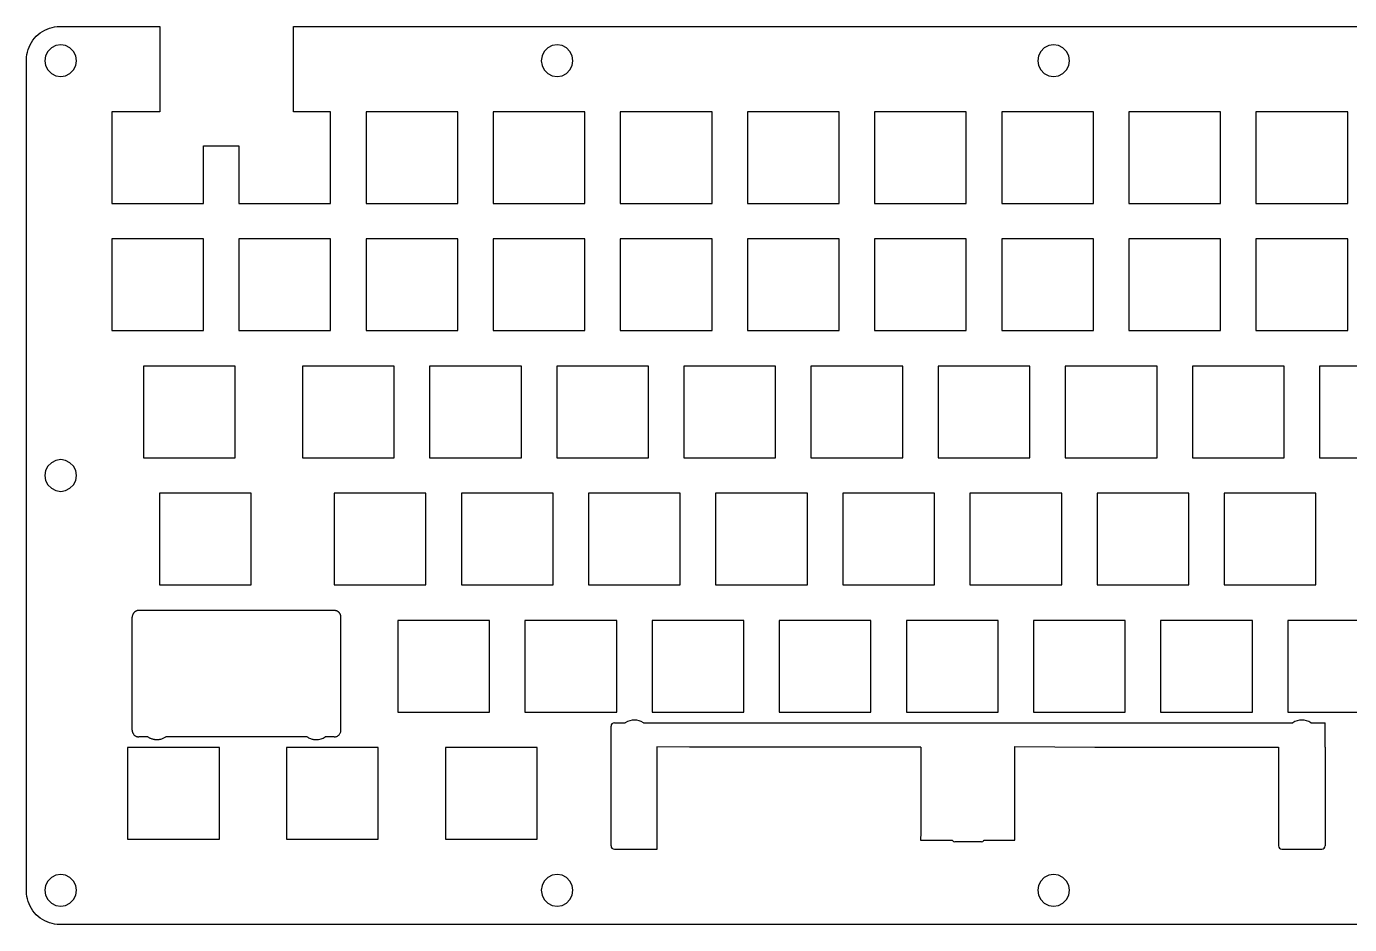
# Model space of a CAD drawing. Extents: x 3 to 385, y 7 to 142.
# Drawn here: x 3 to 201.2, y 7.2 to 141.8 of the extents above; entities that cross this region are included whole.
import ezdxf

# ---------------------------------------------------------------- set-up
doc = ezdxf.new("R2010")
doc.units = 0
doc.layers.add('Layer_1', color=7, linetype='CONTINUOUS')

msp = doc.modelspace()

# ---------------------------------------------------------------- linework, layer by layer
at = {"layer": 'Layer_1', "color": 7}
for points in [[(380.168479, 7.220867), (7.967479, 7.220867), (7.574479, 7.236867), (7.184479, 7.282867), (6.799479, 7.359867), (6.421479, 7.465867), (6.053479, 7.601867), (5.697479, 7.765867), (5.354479, 7.957867), (5.028479, 8.175867), (4.719479, 8.418867), (4.431479, 8.685867), (4.164479, 8.973867), (3.921479, 9.282867), (3.703479, 9.608867), (3.511479, 9.951867), (3.347479, 10.307867), (3.211479, 10.675867), (3.105479, 11.053867), (3.028479, 11.438867), (2.982479, 11.828867), (2.966479, 12.220867), (2.967479, 136.771867), (2.982479, 137.164867), (3.028479, 137.554867), (3.105479, 137.939867), (3.211479, 138.317867), (3.347479, 138.685867), (3.511479, 139.041867), (3.703479, 139.384867), (3.921479, 139.710867), (4.164479, 140.019867), (4.431479, 140.307867), (4.719479, 140.574867), (5.028479, 140.817867), (5.354479, 141.035867), (5.697479, 141.227867), (6.053479, 141.391867), (6.421479, 141.527867), (6.799479, 141.633867), (7.184479, 141.710867), (7.574479, 141.756867), (7.967479, 141.772867), (22.967479, 141.772867), (22.967479, 128.996867), (15.742479, 128.996867), (15.742479, 115.246867), (29.492479, 115.246867), (29.492479, 123.871867), (34.792479, 123.871867), (34.792479, 115.246867), (48.542479, 115.246867), (48.542479, 128.996867), (42.967479, 128.996867), (42.967479, 141.772867), (380.168479, 141.771867)], [(49.08723, 54.274224), (19.811242, 54.274224)], [(18.811222, 36.33423), (18.811222, 53.274231)], [(50.087222, 36.33423), (50.087222, 53.274231)], [(90.55223, 19.009954), (90.55223, 36.949948)], [(91.052213, 37.449958), (92.695752, 37.449958)], [(95.408683, 37.449958), (97.458198, 37.449958), (100.17113, 37.449958), (192.708254, 37.449958)], [(195.421186, 37.449958), (197.562001, 37.449958)], [(197.56473, 33.794949), (197.56473, 37.444889)], [(21.154769, 35.334211), (19.811242, 35.334211)], [(45.03077, 35.334211), (23.867701, 35.334211)], [(49.08723, 35.334211), (47.743702, 35.334211)], [(136.95848, 33.794969), (102.31473, 33.794969), (97.44277, 33.843569), (97.44277, 32.409159), (97.44277, 29.179159), (97.44277, 24.579159), (97.44277, 20.109159), (97.44277, 18.495989), (97.43112, 18.485289)], [(136.95848, 33.79495), (136.95848, 20.994938)], [(151.06777, 19.879159), (151.06777, 24.579159), (151.06777, 29.179159), (151.06777, 33.879159), (163.06468, 33.794959), (190.56473, 33.794959)], [(190.564732, 33.79495), (190.564732, 19.009954)], [(197.564734, 33.79495), (197.564734, 19.009954)], [(136.95848, 20.994939), (136.95048, 19.880739), (137.06777, 19.878739), (141.69323, 19.878739), (141.70493, 19.794939)], [(146.412069, 19.794946), (146.435829, 19.878729), (151.06781, 19.878729)], [(91.052213, 18.509944), (97.431121, 18.509944)], [(146.065651, 19.594948), (142.051286, 19.594948)], [(191.064715, 18.509944), (197.064724, 18.509944)]]:
    msp.add_lwpolyline(points, dxfattribs=at)
for points in [[(6.696479, 134.725867), (7.358479, 134.388867), (8.092479, 134.271867), (8.825479, 134.388867), (9.487479, 134.725867), (10.013479, 135.251867), (10.350479, 135.913867), (10.467479, 136.646867), (10.350479, 137.380867), (10.013479, 138.042867), (9.487479, 138.568867), (8.825479, 138.905867), (8.092479, 139.021867), (7.358479, 138.905867), (6.696479, 138.568867), (6.170479, 138.042867), (5.833479, 137.380867), (5.717479, 136.646867), (5.833479, 135.913867), (6.170479, 135.251867)], [(81.086479, 134.725867), (81.748479, 134.388867), (82.482479, 134.271867), (83.216479, 134.388867), (83.878479, 134.725867), (84.403479, 135.251867), (84.740479, 135.913867), (84.857479, 136.646867), (84.740479, 137.380867), (84.403479, 138.042867), (83.878479, 138.568867), (83.216479, 138.905867), (82.482479, 139.021867), (81.748479, 138.905867), (81.086479, 138.568867), (80.560479, 138.042867), (80.223479, 137.380867), (80.107479, 136.646867), (80.223479, 135.913867), (80.560479, 135.251867)], [(155.476479, 134.725867), (156.138479, 134.388867), (156.872479, 134.271867), (157.606479, 134.388867), (158.268479, 134.725867), (158.793479, 135.251867), (159.131479, 135.913867), (159.247479, 136.646867), (159.131479, 137.380867), (158.793479, 138.042867), (158.268479, 138.568867), (157.606479, 138.905867), (156.872479, 139.021867), (156.138479, 138.905867), (155.476479, 138.568867), (154.950479, 138.042867), (154.613479, 137.380867), (154.497479, 136.646867), (154.613479, 135.913867), (154.950479, 135.251867)], [(67.592479, 128.996867), (53.842479, 128.996867), (53.842479, 115.246867), (67.592479, 115.246867)], [(86.642479, 128.996867), (72.892479, 128.996867), (72.892479, 115.246867), (86.642479, 115.246867)], [(105.692479, 128.996867), (91.942479, 128.996867), (91.942479, 115.246867), (105.692479, 115.246867)], [(124.741479, 128.996867), (110.991479, 128.996867), (110.991479, 115.246867), (124.741479, 115.246867)], [(143.792479, 128.996867), (130.042479, 128.996867), (130.042479, 115.246867), (143.792479, 115.246867)], [(162.842479, 128.996867), (149.092479, 128.996867), (149.092479, 115.246867), (162.842479, 115.246867)], [(181.892479, 128.996867), (168.142479, 128.996867), (168.142479, 115.246867), (181.892479, 115.246867)], [(200.942479, 128.996867), (187.192479, 128.996867), (187.192479, 115.246867), (200.942479, 115.246867)], [(29.492479, 109.946867), (15.742479, 109.946867), (15.742479, 96.196867), (29.492479, 96.196867)], [(48.542479, 109.946867), (34.792479, 109.946867), (34.792479, 96.196867), (48.542479, 96.196867)], [(67.592479, 109.946867), (53.842479, 109.946867), (53.842479, 96.196867), (67.592479, 96.196867)], [(86.642479, 109.946867), (72.892479, 109.946867), (72.892479, 96.196867), (86.642479, 96.196867)], [(105.692479, 109.946867), (91.942479, 109.946867), (91.942479, 96.196867), (105.692479, 96.196867)], [(124.741479, 109.946867), (110.991479, 109.946867), (110.991479, 96.196867), (124.741479, 96.196867)], [(143.792479, 109.946867), (130.042479, 109.946867), (130.042479, 96.196867), (143.792479, 96.196867)], [(162.842479, 109.946867), (149.092479, 109.946867), (149.092479, 96.196867), (162.842479, 96.196867)], [(181.892479, 109.946867), (168.142479, 109.946867), (168.142479, 96.196867), (181.892479, 96.196867)], [(200.942479, 109.946867), (187.192479, 109.946867), (187.192479, 96.196867), (200.942479, 96.196867)], [(34.254479, 90.896867), (20.504479, 90.896867), (20.504479, 77.146867), (34.254479, 77.146867)], [(58.067479, 90.896867), (44.317479, 90.896867), (44.317479, 77.146867), (58.067479, 77.146867)], [(77.117479, 90.896867), (63.367479, 90.896867), (63.367479, 77.146867), (77.117479, 77.146867)], [(96.167479, 90.896867), (82.417479, 90.896867), (82.417479, 77.146867), (96.167479, 77.146867)], [(115.217479, 90.896867), (101.467479, 90.896867), (101.467479, 77.146867), (115.217479, 77.146867)], [(134.267479, 90.896867), (120.517479, 90.896867), (120.517479, 77.146867), (134.267479, 77.146867)], [(153.317479, 90.896867), (139.567479, 90.896867), (139.567479, 77.146867), (153.317479, 77.146867)], [(172.367479, 90.896867), (158.617479, 90.896867), (158.617479, 77.146867), (172.367479, 77.146867)], [(191.417479, 90.896867), (177.667479, 90.896867), (177.667479, 77.146867), (191.417479, 77.146867)], [(210.467479, 90.896867), (196.717479, 90.896867), (196.717479, 77.146867), (210.467479, 77.146867)], [(6.696479, 72.575867), (7.358479, 72.237867), (8.092479, 72.121867), (8.825479, 72.237867), (9.487479, 72.575867), (10.013479, 73.100867), (10.350479, 73.762867), (10.467479, 74.496867), (10.350479, 75.230867), (10.013479, 75.892867), (9.487479, 76.417867), (8.825479, 76.755867), (8.092479, 76.871867), (7.358479, 76.755867), (6.696479, 76.417867), (6.170479, 75.892867), (5.833479, 75.230867), (5.717479, 74.496867), (5.833479, 73.762867), (6.170479, 73.100867)], [(36.635479, 71.846867), (22.885479, 71.846867), (22.885479, 58.096867), (36.635479, 58.096867)], [(62.828479, 71.846867), (49.079479, 71.846867), (49.079479, 58.096867), (62.828479, 58.096867)], [(81.879479, 71.846867), (68.129479, 71.846867), (68.129479, 58.096867), (81.879479, 58.096867)], [(100.929479, 71.846867), (87.179479, 71.846867), (87.179479, 58.096867), (100.929479, 58.096867)], [(119.979479, 71.846867), (106.229479, 71.846867), (106.229479, 58.096867), (119.979479, 58.096867)], [(139.029479, 71.846867), (125.279479, 71.846867), (125.279479, 58.096867), (139.029479, 58.096867)], [(158.079479, 71.846867), (144.329479, 71.846867), (144.329479, 58.096867), (158.079479, 58.096867)], [(177.129479, 71.846867), (163.379479, 71.846867), (163.379479, 58.096867), (177.129479, 58.096867)], [(196.179479, 71.846867), (182.429479, 71.846867), (182.429479, 58.096867), (196.179479, 58.096867)], [(72.354479, 52.796867), (58.604479, 52.796867), (58.604479, 39.046867), (72.354479, 39.046867)], [(91.404479, 52.796867), (77.654479, 52.796867), (77.654479, 39.046867), (91.404479, 39.046867)], [(110.454479, 52.796867), (96.704479, 52.796867), (96.704479, 39.046867), (110.454479, 39.046867)], [(129.504479, 52.796867), (115.754479, 52.796867), (115.754479, 39.046867), (129.504479, 39.046867)], [(148.554479, 52.796867), (134.804479, 52.796867), (134.804479, 39.046867), (148.554479, 39.046867)], [(167.604479, 52.796867), (153.854479, 52.796867), (153.854479, 39.046867), (167.604479, 39.046867)], [(186.654479, 52.796867), (172.904479, 52.796867), (172.904479, 39.046867), (186.654479, 39.046867)], [(205.704479, 52.796867), (191.954479, 52.796867), (191.954479, 39.046867), (205.704479, 39.046867)], [(31.873479, 33.746867), (18.123479, 33.746867), (18.123479, 19.996867), (31.873479, 19.996867)], [(55.685479, 33.746867), (41.935479, 33.746867), (41.935479, 19.996867), (55.685479, 19.996867)], [(79.498479, 33.746867), (65.748479, 33.746867), (65.748479, 19.996867), (79.498479, 19.996867)], [(6.696479, 10.424867), (7.358479, 10.087867), (8.092479, 9.970867), (8.825479, 10.087867), (9.487479, 10.424867), (10.013479, 10.950867), (10.350479, 11.612867), (10.467479, 12.345867), (10.350479, 13.079867), (10.013479, 13.741867), (9.487479, 14.267867), (8.825479, 14.604867), (8.092479, 14.720867), (7.358479, 14.604867), (6.696479, 14.267867), (6.170479, 13.741867), (5.833479, 13.079867), (5.717479, 12.345867), (5.833479, 11.612867), (6.170479, 10.950867)], [(81.086479, 10.424867), (81.748479, 10.087867), (82.482479, 9.970867), (83.216479, 10.087867), (83.878479, 10.424867), (84.403479, 10.950867), (84.740479, 11.612867), (84.857479, 12.345867), (84.740479, 13.079867), (84.403479, 13.741867), (83.878479, 14.267867), (83.216479, 14.604867), (82.482479, 14.720867), (81.748479, 14.604867), (81.086479, 14.267867), (80.560479, 13.741867), (80.223479, 13.079867), (80.107479, 12.345867), (80.223479, 11.612867), (80.560479, 10.950867)], [(155.476479, 10.424867), (156.138479, 10.087867), (156.872479, 9.970867), (157.606479, 10.087867), (158.268479, 10.424867), (158.793479, 10.950867), (159.131479, 11.612867), (159.247479, 12.345867), (159.131479, 13.079867), (158.793479, 13.741867), (158.268479, 14.267867), (157.606479, 14.604867), (156.872479, 14.720867), (156.138479, 14.604867), (155.476479, 14.267867), (154.950479, 13.741867), (154.613479, 13.079867), (154.497479, 12.345867), (154.613479, 11.612867), (154.950479, 10.950867)]]:
    msp.add_lwpolyline(points, close=True, dxfattribs=at)
for points in [[(18.857226, 53.574938), (18.844102, 53.53329), (18.833651, 53.490467), (18.826034, 53.446665)], [(18.908523, 53.705036), (18.888521, 53.663195), (18.871338, 53.619748), (18.857226, 53.574938)], [(18.953476, 53.788594), (18.93723, 53.761546), (18.92221, 53.733667), (18.908523, 53.705036)], [(19.010774, 53.873724), (18.990269, 53.846398), (18.971142, 53.817987), (18.953476, 53.788594)], [(19.082735, 53.95929), (19.057203, 53.932152), (19.033174, 53.903585), (19.010774, 53.873724)], [(19.168161, 54.04007), (19.138128, 54.014829), (19.109601, 53.987847), (19.082735, 53.95929)], [(19.258628, 54.107806), (19.227177, 54.086904), (19.196974, 54.06429), (19.168161, 54.04007)], [(19.348575, 54.161001), (19.317603, 54.144808), (19.287586, 54.127042), (19.258628, 54.107806)], [(19.450707, 54.207268), (19.415666, 54.193722), (19.38158, 54.178254), (19.348575, 54.161001)], [(19.530815, 54.234378), (19.503616, 54.22644), (19.476893, 54.217391), (19.450707, 54.207268)], [(19.620678, 54.2561), (19.590209, 54.250226), (19.560231, 54.24295), (19.530815, 54.234378)], [(19.704599, 54.268615), (19.676257, 54.265599), (19.648266, 54.261418), (19.620678, 54.2561)], [(19.811242, 54.274224), (19.775219, 54.274224), (19.739637, 54.272372), (19.704599, 54.268615)], [(49.206565, 54.267191), (49.167433, 54.271848), (49.127608, 54.274229), (49.087224, 54.274229)], [(49.333424, 54.243696), (49.292102, 54.254147), (49.249755, 54.262058), (49.206565, 54.267191)], [(49.426095, 54.215352), (49.395855, 54.226252), (49.364939, 54.235724), (49.333424, 54.243696)], [(49.512428, 54.179588), (49.48434, 54.19279), (49.455537, 54.20475), (49.426095, 54.215352)], [(49.566805, 54.151939), (49.548999, 54.161702), (49.53087, 54.170909), (49.512428, 54.179588)], [(49.636904, 54.109735), (49.614176, 54.124737), (49.590785, 54.138808), (49.566805, 54.151939)], [(49.68114, 54.078834), (49.666693, 54.089524), (49.651938, 54.099816), (49.636904, 54.109735)], [(49.711363, 54.055578), (49.701441, 54.063515), (49.691361, 54.071267), (49.68114, 54.078834)], [(49.760785, 54.013358), (49.744777, 54.027963), (49.728296, 54.042036), (49.711363, 54.055578)], [(49.80475, 53.97075), (49.790542, 53.985407), (49.775868, 53.999605), (49.760785, 54.013358)], [(49.884673, 53.877693), (49.859935, 53.910337), (49.833233, 53.941413), (49.80475, 53.97075)], [(49.930425, 53.812042), (49.916032, 53.834558), (49.900768, 53.856455), (49.884673, 53.877693)], [(49.977341, 53.730402), (49.962974, 53.758408), (49.947295, 53.785647), (49.930425, 53.812042)], [(50.017864, 53.640875), (50.005799, 53.671485), (49.992253, 53.701356), (49.977341, 53.730402)], [(50.048963, 53.549104), (50.040047, 53.580346), (50.029649, 53.610961), (50.017864, 53.640875)], [(50.075263, 53.429396), (50.068913, 53.470166), (50.060102, 53.51012), (50.048963, 53.549104)], [(18.826034, 53.446665), (18.816297, 53.390648), (18.811217, 53.333035), (18.811217, 53.274234)], [(50.087222, 53.274231), (50.087222, 53.327008), (50.083121, 53.378829), (50.075263, 53.429396)], [(95.408683, 37.449958), (94.583008, 37.98329), (93.521427, 37.98329), (92.695752, 37.449958)], [(195.421186, 37.449958), (194.595511, 37.983291), (193.533929, 37.983291), (192.708254, 37.449958)], [(18.811222, 36.33423), (18.811222, 36.29073), (18.814001, 36.247878), (18.819398, 36.205844)], [(18.819398, 36.205844), (18.823287, 36.175496), (18.828526, 36.145574), (18.835088, 36.116142)], [(18.835088, 36.116142), (18.840036, 36.093943), (18.845698, 36.071996), (18.852101, 36.050369)], [(18.852101, 36.050369), (18.863345, 36.012354), (18.87676, 35.975283), (18.892246, 35.9393)], [(18.892246, 35.9393), (18.909682, 35.898787), (18.929713, 35.859652), (18.952137, 35.822113)], [(18.952137, 35.822113), (18.973118, 35.786984), (18.996201, 35.753253), (19.021198, 35.721087)], [(19.021198, 35.721087), (19.049866, 35.684199), (19.081063, 35.649372), (19.114525, 35.616865)], [(49.822123, 35.656039), (49.868195, 35.705937), (49.909248, 35.760542), (49.944482, 35.819044)], [(49.944482, 35.819044), (49.97569, 35.870865), (50.002333, 35.925745), (50.023852, 35.983128)], [(50.023852, 35.983128), (50.044939, 36.039365), (50.061113, 36.098007), (50.071839, 36.158528)], [(50.071839, 36.158528), (50.081946, 36.215575), (50.087212, 36.274291), (50.087212, 36.334241)], [(91.052213, 37.449958), (90.776074, 37.449948), (90.552225, 37.226087), (90.55223, 36.949948)], [(19.114525, 35.616865), (19.153609, 35.578897), (19.195786, 35.544097), (19.240644, 35.512876)], [(19.240644, 35.512876), (19.280861, 35.484883), (19.323231, 35.459769), (19.367459, 35.43783)], [(19.367459, 35.43783), (19.39887, 35.422246), (19.431218, 35.40827), (19.464397, 35.395999)], [(19.464397, 35.395999), (19.491286, 35.386051), (19.518724, 35.37724), (19.546648, 35.369593)], [(19.546648, 35.369593), (19.568767, 35.363535), (19.591177, 35.358243), (19.613873, 35.353692)], [(19.613873, 35.353692), (19.642268, 35.348003), (19.671097, 35.343532), (19.700305, 35.340304)], [(19.700305, 35.340304), (19.736738, 35.336282), (19.773758, 35.334219), (19.811263, 35.334219)], [(21.154769, 35.334211), (21.2074, 35.300214), (21.260992, 35.268385), (21.315419, 35.238723)], [(21.315419, 35.238723), (21.362891, 35.212846), (21.411003, 35.188624), (21.459667, 35.16605)], [(21.459667, 35.16605), (21.522932, 35.136699), (21.587136, 35.110138), (21.652101, 35.086362)], [(21.652101, 35.086362), (21.719867, 35.061571), (21.78846, 35.03979), (21.857677, 35.021055)], [(21.857677, 35.021055), (21.931208, 35.001159), (22.005445, 34.984667), (22.080142, 34.971605)], [(22.080142, 34.971605), (22.14393, 34.960466), (22.208057, 34.951787), (22.272367, 34.945623)], [(22.272367, 34.945623), (22.350041, 34.938188), (22.427987, 34.934378), (22.505936, 34.934219)], [(22.505936, 34.934219), (22.581614, 34.93406), (22.657299, 34.937341), (22.732744, 34.944035)], [(22.732744, 34.944035), (22.805121, 34.950464), (22.877281, 34.960042), (22.949004, 34.97279)], [(22.949004, 34.97279), (23.045889, 34.990014), (23.141981, 35.012972), (23.236752, 35.041703)], [(23.236752, 35.041703), (23.316484, 35.065886), (23.39528, 35.094125), (23.472824, 35.126449)], [(23.472824, 35.126449), (23.539798, 35.154368), (23.60584, 35.185327), (23.670748, 35.219329)], [(23.670748, 35.219329), (23.73768, 35.254391), (23.803405, 35.292687), (23.867701, 35.334219)], [(45.03077, 35.334211), (45.099969, 35.289512), (45.170825, 35.248562), (45.243058, 35.211357)], [(45.243058, 35.211357), (45.328969, 35.167105), (45.416832, 35.128156), (45.506176, 35.094504)], [(45.506176, 35.094504), (45.593451, 35.061629), (45.682145, 35.033813), (45.771815, 35.011054)], [(45.771815, 35.011054), (45.844441, 34.992613), (45.917706, 34.977502), (45.991382, 34.965702)], [(45.991382, 34.965702), (46.126886, 34.944006), (46.263781, 34.933515), (46.400629, 34.934245)], [(46.400629, 34.934245), (46.510421, 34.934775), (46.62018, 34.942633), (46.729168, 34.957661)], [(46.729168, 34.957661), (46.853942, 34.974859), (46.977704, 35.001532), (47.099335, 35.037663)], [(47.099335, 35.037663), (47.21113, 35.070871), (47.321122, 35.112072), (47.428453, 35.161269)], [(47.428453, 35.161269), (47.536533, 35.210806), (47.641909, 35.268451), (47.743702, 35.334203)], [(49.08723, 35.334211), (49.156569, 35.334211), (49.22426, 35.341275), (49.289625, 35.354716)], [(49.289625, 35.354716), (49.358203, 35.368818), (49.424216, 35.389929), (49.486885, 35.417282)], [(49.486885, 35.417282), (49.552618, 35.445973), (49.614668, 35.481525), (49.672131, 35.523031)], [(49.672131, 35.523031), (49.726487, 35.562295), (49.776739, 35.606885), (49.822123, 35.656039)], [(90.55223, 19.009954), (90.552225, 18.733814), (90.776074, 18.509954), (91.052213, 18.509944)], [(141.70493, 19.794939), (141.77633, 19.671179), (141.90843, 19.594949), (142.05133, 19.594939)], [(146.065651, 19.594948), (146.20856, 19.594945), (146.340613, 19.671185), (146.412069, 19.794946)], [(190.564732, 19.009954), (190.564727, 18.733814), (190.788575, 18.509954), (191.064715, 18.509944)], [(197.064724, 18.509944), (197.197336, 18.509942), (197.324517, 18.56262), (197.418287, 18.656391)], [(197.418287, 18.656391), (197.512058, 18.750162), (197.564736, 18.877342), (197.564734, 19.009954)]]:
    msp.add_open_spline(points, degree=3, dxfattribs=at)

doc.saveas('drawing.dxf')
